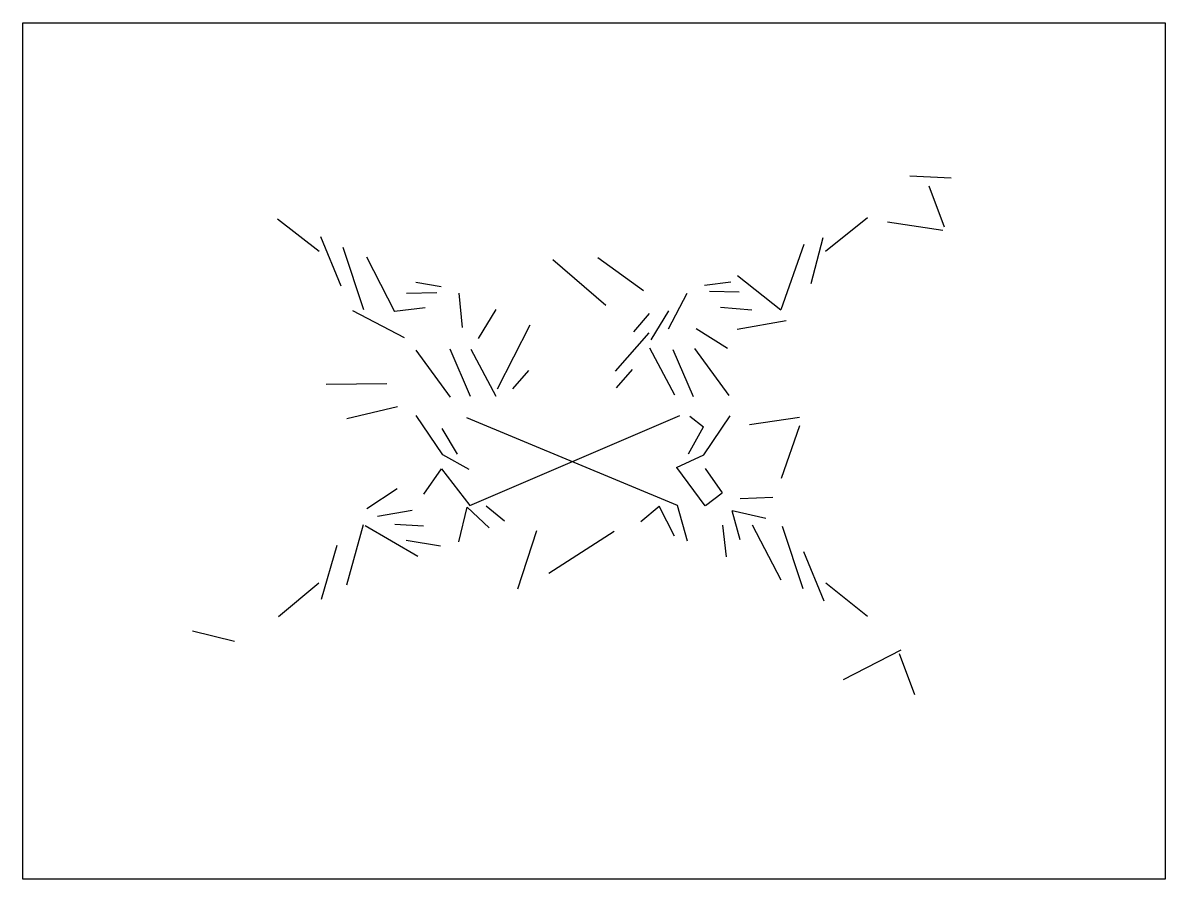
# Model space of a CAD drawing. Header units: inches. Extents: x 0 to 3019, y 0 to 2264.
import ezdxf

# ---------------------------------------------------------------- set-up
doc = ezdxf.new("R2010")
doc.units = ezdxf.units.IN
doc.header["$MEASUREMENT"] = 0
for name, color, linetype in [('adapatrm', 4, 'Continuous'), ('cleansupplies', 122, 'Continuous'), ('consult', 6, 'Continuous'), ('dir_office', 6, 'Continuous'), ('elec', 5, 'Continuous'), ('elevatorlobby', 40, 'Continuous'), ('equip', 40, 'Continuous'), ('evs', 3, 'Continuous'), ('familylounge', 30, 'Continuous'), ('img', 7, 'Continuous'), ('IS', 5, 'Continuous'), ('linenalcove', 194, 'Continuous'), ('meds', 90, 'Continuous'), ('nour', 61, 'Continuous'), ('ptottherapy', 30, 'Continuous'), ('pts', 30, 'Continuous'), ('pubTlt', 5, 'Continuous'), ('seatingarea', 10, 'Continuous'), ('sharedOffice', 5, 'Continuous'), ('soiledutility', 120, 'Continuous'), ('stafflockers', 70, 'Continuous'), ('stafflounge', 34, 'Continuous'), ('stafftlt', 120, 'Continuous'), ('stairsduct', 10, 'Continuous'), ('storage', 5, 'Continuous'), ('trashRecyc', 30, 'Continuous'), ('workroom', 233, 'Continuous'), ('workstation', 5, 'Continuous')]:
    doc.layers.add(name, color=color, linetype=linetype)
picture_1 = doc.add_image_def('image1.jpg', size_in_pixel=(3456, 2592))

msp = doc.modelspace()

# ---------------------------------------------------------------- linework, layer by layer
at = {"layer": 'adapatrm'}
for p, q in [((2431.1, 1715), (2285.2, 1737.1)), ((1639.6, 1555.8), (1519.6, 1643.3)), ((961.4, 1309.9), (801.1, 1308.2)), ((2052.5, 1198.5), (2004.1, 1059.4)), ((1357.4, 920.9), (1307.3, 767.2)), ((2319.7, 605.3), (2167.7, 526.6))]:
    msp.add_line(p, q, dxfattribs=at)
at = {"layer": 'cleansupplies'}
for p, q in [((844.9, 1671.1), (899.8, 1506.5)), ((2064, 1677.8), (2003.3, 1505.1)), ((899, 936.6), (854.8, 777.4)), ((2006.3, 933.4), (2061.2, 768.8))]:
    msp.add_line(p, q, dxfattribs=at)
at = {"layer": 'consult'}
for p, q in [((2435.4, 1723.9), (2395, 1832.1)), ((559.1, 628.2), (447.8, 655.9)), ((2356.9, 487.7), (2316.6, 595.9))]:
    msp.add_line(p, q, dxfattribs=at)
at = {"layer": 'dir_office'}
for p, q in [((1059.7, 1018.2), (1105.9, 1084.7)), ((1803.3, 1085.6), (1847.8, 1021.2))]:
    msp.add_line(p, q, dxfattribs=at)
at = {"layer": 'elec'}
for p, q in [((1109.5, 1121.9), (1039.4, 1226.2)), ((1799.4, 1121.6), (1869.2, 1225.2))]:
    msp.add_line(p, q, dxfattribs=at)
at = {"layer": 'elevatorlobby'}
for p, q in [((1729.7, 988), (1172.7, 1220)), ((1180.6, 988), (1735.9, 1226.4))]:
    msp.add_line(p, q, dxfattribs=at)
at = {"layer": 'equip'}
for p, q in [((1250.6, 1276.6), (1184.5, 1400.9)), ((1722.4, 1280.1), (1656.3, 1404.4))]:
    msp.add_line(p, q, dxfattribs=at)
at = {"layer": 'evs'}
for p, q in [((1093.3, 1550.7), (1013.9, 1548.6)), ((1893.2, 1551.9), (1814.6, 1553.6))]:
    msp.add_line(p, q, dxfattribs=at)
at = {"layer": 'familylounge'}
msp.add_line((1562.6, 919.4), (1389.9, 808.4), dxfattribs=at)
at = {"layer": 'IS'}
for p, q in [((1726.9, 1088.5), (1802.4, 987.3)), ((1105.9, 1084.7), (1180.6, 988))]:
    msp.add_line(p, q, dxfattribs=at)
at = {"layer": 'linenalcove'}
for p, q in [((1105.6, 1565.8), (1038.2, 1577.4)), ((1870.5, 1578.4), (1801.3, 1569.4)), ((1148.2, 1123.4), (1108.1, 1191.2)), ((1759.1, 1124.7), (1798.7, 1195.7)), ((1028.4, 974.4), (936.6, 958.9)), ((1963.6, 953.6), (1873.9, 974.3))]:
    msp.add_line(p, q, dxfattribs=at)
at = {"layer": 'meds'}
for p, q in [((786.1, 1699.4), (839.9, 1568.6)), ((2114, 1695.4), (2082.1, 1574.2)), ((1249.7, 1506), (1202.7, 1429.9)), ((1706.1, 1502.4), (1659.1, 1426.3)), ((1849.1, 936.1), (1858.8, 851.9)), ((829.8, 882.6), (787.9, 739.7)), ((1012.3, 896.1), (1103.5, 881.6)), ((2063.1, 866.8), (2116.8, 736))]:
    msp.add_line(p, q, dxfattribs=at)
at = {"layer": 'nour'}
for p, q in [((1062.6, 1511), (981.9, 1501.4)), ((1926.7, 1504.7), (1843.2, 1511.9)), ((1895, 896.8), (1873.9, 974.3)), ((1058.3, 933.4), (983, 937.7))]:
    msp.add_line(p, q, dxfattribs=at)
at = {"layer": 'ptottherapy'}
msp.add_line((1540, 1516.6), (1400.6, 1637.6), dxfattribs=at)
at = {"layer": 'pts'}
msp.add_line((1762.8, 1223.8), (1798.7, 1195.7), dxfattribs=at)
at = {"layer": 'pubTlt'}
for p, q in [((1272.3, 946.3), (1224.2, 986.6)), ((1632.9, 945.9), (1681.6, 986.4))]:
    msp.add_line(p, q, dxfattribs=at)
at = {"layer": 'seatingarea'}
msp.add_line((2452.9, 1853.8), (2343.7, 1858.7), dxfattribs=at)
at = {"layer": 'sharedOffice'}
for p, q in [((1861.9, 1402.9), (1779.1, 1455.1)), ((1232.3, 928.7), (1174.3, 983.7)), ((1722.3, 906.5), (1681.6, 986.4))]:
    msp.add_line(p, q, dxfattribs=at)
at = {"layer": 'soiledutility'}
for p, q in [((1182.5, 1276.3), (1129.1, 1401.2)), ((1771.8, 1275), (1718.4, 1399.9))]:
    msp.add_line(p, q, dxfattribs=at)
at = {"layer": 'stafflockers'}
for p, q in [((1253.9, 1296.6), (1340.4, 1465.5)), ((1566, 1343.4), (1654.7, 1444.5))]:
    msp.add_line(p, q, dxfattribs=at)
at = {"layer": 'stafflounge'}
for p, q in [((855.5, 1217.7), (989.5, 1250.2)), ((2051.9, 1221.1), (1919.9, 1201.5))]:
    msp.add_line(p, q, dxfattribs=at)
at = {"layer": 'stafftlt'}
for p, q in [((1614, 1447.4), (1656.1, 1495.9)), ((1294.9, 1296.5), (1336.9, 1345.1)), ((1568.9, 1299), (1611, 1347.6))]:
    msp.add_line(p, q, dxfattribs=at)
at = {"layer": 'stairsduct'}
for p, q in [((907.6, 1645.6), (981.9, 1501.4)), ((1888.2, 1596.6), (2003.3, 1505.1)), ((1927.4, 936.5), (2002.5, 791.1)), ((904.1, 935.4), (1043.7, 854.2))]:
    msp.add_line(p, q, dxfattribs=at)
at = {"layer": 'storage'}
for p, q in [((1179.6, 1083.3), (1109.5, 1121.9)), ((1803.7, 988.2), (1847.8, 1021.2))]:
    msp.add_line(p, q, dxfattribs=at)
at = {"layer": 'trashRecyc'}
msp.add_line((1726.9, 1088.5), (1799.4, 1121.6), dxfattribs=at)
at = {"layer": 'workroom'}
for p, q in [((1037.9, 1398.9), (1128.8, 1274.6)), ((1774.7, 1403.4), (1865.6, 1279))]:
    msp.add_line(p, q, dxfattribs=at)
at = {"layer": 'workstation'}
for p, q in [((672.9, 1746.1), (783.1, 1660.2)), ((2232.4, 1748.3), (2121.1, 1659.6)), ((1152, 1549.4), (1160.8, 1458.7)), ((1754.7, 1548.3), (1705.4, 1454.7)), ((870.4, 1503.3), (1007.6, 1432.6)), ((1887.9, 1454.4), (2017.2, 1477.4)), ((908.6, 980.1), (989.1, 1032.9)), ((1895.6, 1006.1), (1981.7, 1009.9)), ((1152.2, 892.3), (1174.3, 983.7)), ((1756, 893.7), (1729.7, 988)), ((675, 694.9), (781.8, 783.1)), ((2232.1, 694.6), (2122.2, 782.6))]:
    msp.add_line(p, q, dxfattribs=at)

# ---------------------------------------------------------------- pictures from other files: only their frames are drawn
at = {"layer": 'img'}
image = msp.add_image(picture_1, insert=(-0.4, -0.1), size_in_units=(3019.1, 2264.4), dxfattribs=at)
image.dxf.flags = 7

doc.saveas('drawing.dxf')
